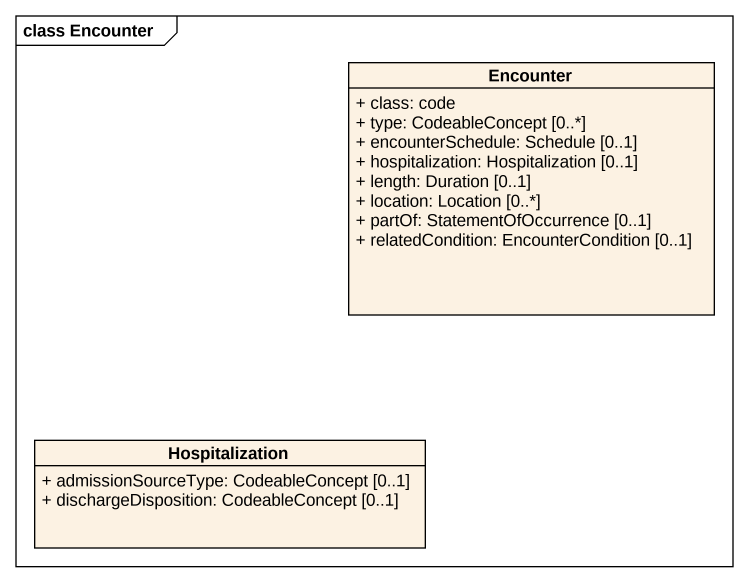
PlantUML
@startuml
mainframe class Encounter
hide circle
hide empty members
skinparam classAttributeIconSize 0
class Encounter {
  + class: code
  + type: CodeableConcept [0..*]
  + encounterSchedule: Schedule [0..1]
  + hospitalization: Hospitalization [0..1]
  + length: Duration [0..1]
  + location: Location [0..*]
  + partOf: StatementOfOccurrence [0..1]
  + relatedCondition: EncounterCondition [0..1]
}
class Hospitalization {
  + admissionSourceType: CodeableConcept [0..1]
  + dischargeDisposition: CodeableConcept [0..1]
}
@enduml
